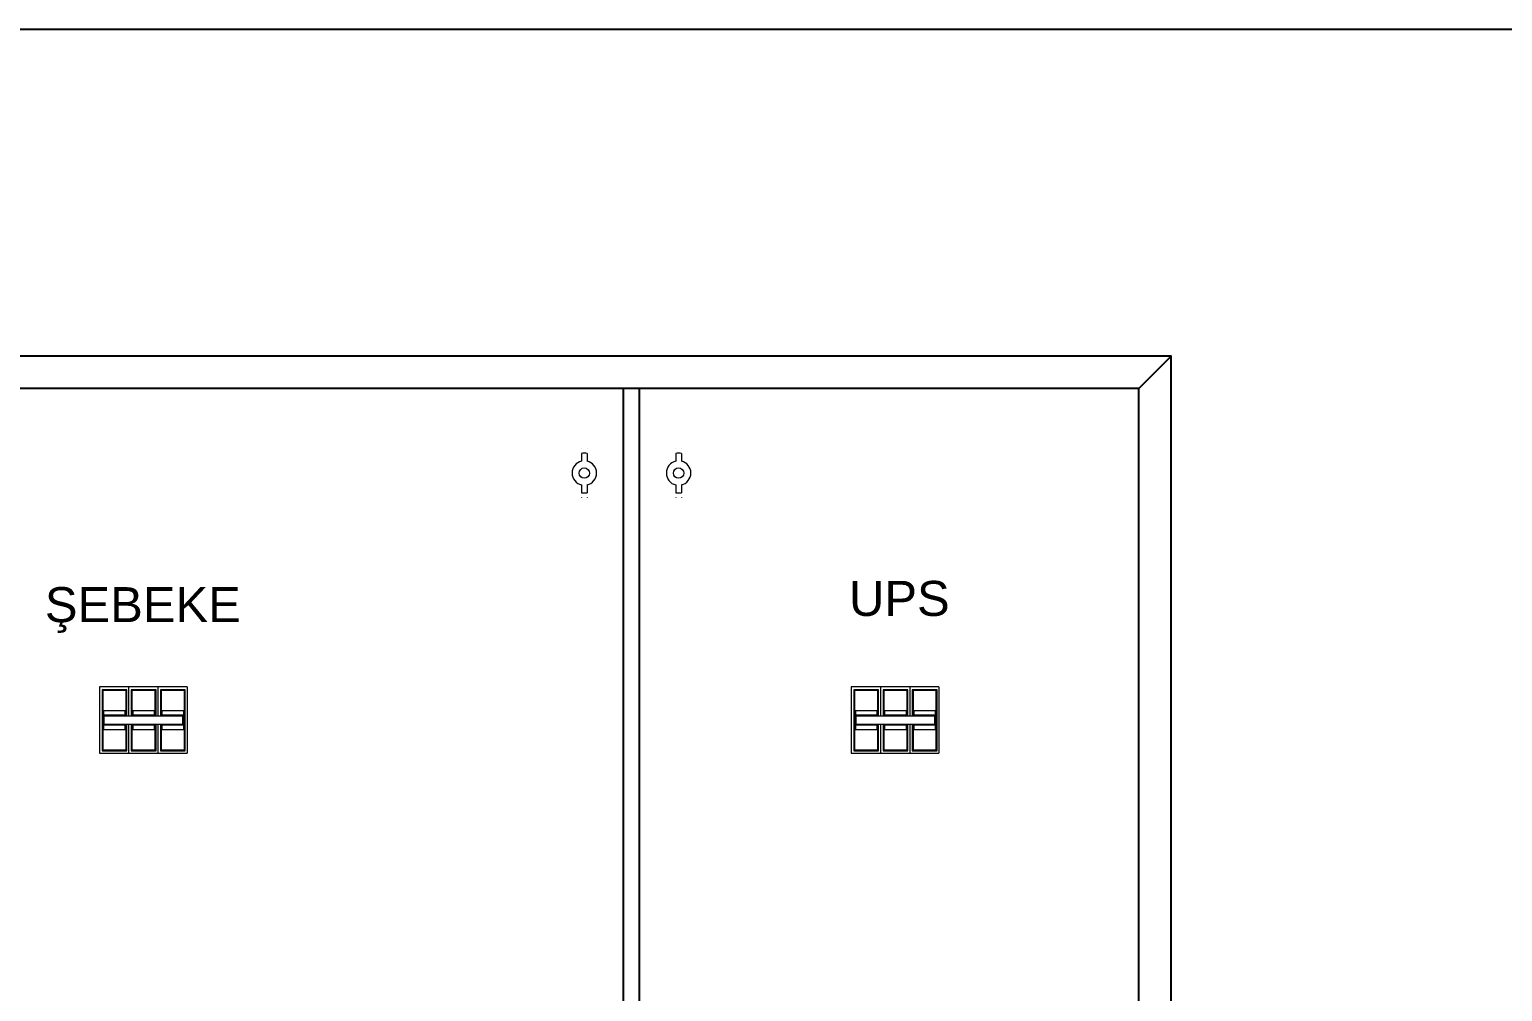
# Model space of a CAD drawing. Header units: millimetres. Extents: x 2046 to 14753, y 2361 to 29276.
# Drawn here: x 10163.2 to 10254, y 4264.4 to 4323.7 of the extents above; entities that cross this region are included whole.
import ezdxf

# ---------------------------------------------------------------- set-up
doc = ezdxf.new("R2010")
doc.units = ezdxf.units.MM
doc.layers.add('MYKOLON', color=3, linetype='Continuous')
doc.layers.add('MYKUVVET', color=1, linetype='Continuous')
doc.styles.add('MY5', font='arial.ttf')

msp = doc.modelspace()

# ---------------------------------------------------------------- linework, layer by layer
at = {"color": 7, "lineweight": 9}
for p, q in [((10197.27, 4297.84), (10197.27, 4297.83)), ((10197.27, 4297.552), (10197.27, 4297.076)), ((10197.616, 4297.84), (10197.616, 4297.83)), ((10197.616, 4297.552), (10197.616, 4297.076)), ((10203.08, 4297.84), (10203.08, 4297.83)), ((10203.08, 4297.552), (10203.08, 4297.076)), ((10203.426, 4297.84), (10203.426, 4297.83)), ((10203.426, 4297.552), (10203.426, 4297.076)), ((10197.27, 4295.605), (10197.27, 4295.128)), ((10197.27, 4294.85), (10197.27, 4294.84)), ((10197.616, 4295.605), (10197.616, 4295.128)), ((10197.616, 4294.85), (10197.616, 4294.84)), ((10203.08, 4295.605), (10203.08, 4295.128)), ((10203.08, 4294.85), (10203.08, 4294.84)), ((10203.426, 4295.605), (10203.426, 4295.128)), ((10203.426, 4294.85), (10203.426, 4294.84))]:
    msp.add_line(p, q, dxfattribs=at)
at = {"color": 8, "lineweight": 9}
for p, q in [((10167.56, 4283.155), (10167.56, 4279.064)), ((10169.36, 4283.155), (10167.56, 4283.155)), ((10167.56, 4283.155), (10167.56, 4279.064)), ((10169.36, 4283.155), (10169.36, 4281.371)), ((10171.16, 4283.155), (10169.36, 4283.155)), ((10169.36, 4283.155), (10169.36, 4281.371)), ((10169.36, 4283.155), (10169.36, 4281.371)), ((10171.16, 4283.155), (10171.16, 4281.371)), ((10172.96, 4283.155), (10171.16, 4283.155)), ((10171.16, 4283.155), (10171.16, 4281.371)), ((10171.16, 4283.155), (10171.16, 4281.371)), ((10172.96, 4283.155), (10172.96, 4279.064)), ((10213.893, 4283.155), (10213.893, 4279.064)), ((10215.693, 4283.155), (10213.893, 4283.155)), ((10213.893, 4283.155), (10213.893, 4279.064)), ((10215.693, 4283.155), (10215.693, 4281.371)), ((10217.493, 4283.155), (10215.693, 4283.155)), ((10215.693, 4283.155), (10215.693, 4281.371)), ((10215.693, 4283.155), (10215.693, 4281.371)), ((10217.493, 4283.155), (10217.493, 4281.371)), ((10219.293, 4283.155), (10217.493, 4283.155)), ((10217.493, 4283.155), (10217.493, 4281.371)), ((10217.493, 4283.155), (10217.493, 4281.371)), ((10219.293, 4283.155), (10219.293, 4279.064)), ((10169.36, 4280.839), (10169.36, 4279.064)), ((10169.36, 4280.839), (10169.36, 4279.064)), ((10169.36, 4280.839), (10169.36, 4279.064)), ((10171.16, 4280.839), (10171.16, 4279.064)), ((10171.16, 4280.839), (10171.16, 4279.064)), ((10171.16, 4280.839), (10171.16, 4279.064)), ((10215.693, 4280.839), (10215.693, 4279.064)), ((10215.693, 4280.839), (10215.693, 4279.064)), ((10215.693, 4280.839), (10215.693, 4279.064)), ((10217.493, 4280.839), (10217.493, 4279.064)), ((10217.493, 4280.839), (10217.493, 4279.064)), ((10217.493, 4280.839), (10217.493, 4279.064)), ((10167.56, 4279.064), (10169.36, 4279.064)), ((10169.36, 4279.064), (10171.16, 4279.064)), ((10171.16, 4279.064), (10172.96, 4279.064)), ((10213.893, 4279.064), (10215.693, 4279.064)), ((10215.693, 4279.064), (10217.493, 4279.064)), ((10217.493, 4279.064), (10219.293, 4279.064))]:
    msp.add_line(p, q, dxfattribs=at)
at = {"color": 30, "lineweight": 9}
for p, q in [((10167.723, 4282.982), (10167.723, 4279.218)), ((10169.248, 4282.982), (10167.723, 4282.982)), ((10169.248, 4281.371), (10169.248, 4282.982)), ((10169.523, 4282.982), (10169.523, 4281.371)), ((10171.048, 4282.982), (10169.523, 4282.982)), ((10171.048, 4281.371), (10171.048, 4282.982)), ((10171.323, 4282.982), (10171.323, 4281.371)), ((10172.848, 4282.982), (10171.323, 4282.982)), ((10172.848, 4279.218), (10172.848, 4282.982)), ((10214.056, 4282.982), (10214.056, 4279.218)), ((10215.581, 4282.982), (10214.056, 4282.982)), ((10215.581, 4281.371), (10215.581, 4282.982)), ((10215.856, 4282.982), (10215.856, 4281.371)), ((10217.381, 4282.982), (10215.856, 4282.982)), ((10217.381, 4281.371), (10217.381, 4282.982)), ((10217.656, 4282.982), (10217.656, 4281.371)), ((10219.181, 4282.982), (10217.656, 4282.982)), ((10219.181, 4279.218), (10219.181, 4282.982)), ((10167.768, 4282.936), (10167.768, 4279.263)), ((10169.202, 4282.936), (10167.768, 4282.936)), ((10169.202, 4281.371), (10169.202, 4282.936)), ((10169.568, 4282.936), (10169.568, 4281.371)), ((10171.002, 4282.936), (10169.568, 4282.936)), ((10171.002, 4281.371), (10171.002, 4282.936)), ((10171.368, 4282.936), (10171.368, 4281.371)), ((10172.802, 4282.936), (10171.368, 4282.936)), ((10172.802, 4279.263), (10172.802, 4282.936)), ((10214.101, 4282.936), (10214.101, 4279.263)), ((10215.535, 4282.936), (10214.101, 4282.936)), ((10215.535, 4281.371), (10215.535, 4282.936)), ((10215.901, 4282.936), (10215.901, 4281.371)), ((10217.335, 4282.936), (10215.901, 4282.936)), ((10217.335, 4281.371), (10217.335, 4282.936)), ((10217.701, 4282.936), (10217.701, 4281.371)), ((10219.135, 4282.936), (10217.701, 4282.936)), ((10219.135, 4279.263), (10219.135, 4282.936)), ((10167.814, 4281.678), (10167.814, 4280.532)), ((10169.157, 4281.678), (10167.814, 4281.678)), ((10169.157, 4281.417), (10167.814, 4281.417)), ((10167.859, 4281.371), (10167.814, 4281.417)), ((10169.111, 4281.371), (10167.859, 4281.371)), ((10167.859, 4280.839), (10167.859, 4281.371)), ((10169.111, 4281.371), (10169.157, 4281.417)), ((10169.157, 4281.371), (10169.157, 4281.678)), ((10170.957, 4281.678), (10169.614, 4281.678)), ((10169.614, 4281.678), (10169.614, 4281.371)), ((10170.957, 4281.417), (10169.614, 4281.417)), ((10169.659, 4281.371), (10169.614, 4281.417)), ((10170.911, 4281.371), (10169.659, 4281.371)), ((10170.911, 4281.371), (10170.957, 4281.417)), ((10170.957, 4281.371), (10170.957, 4281.678)), ((10171.414, 4281.678), (10171.414, 4281.371)), ((10172.757, 4281.678), (10171.414, 4281.678)), ((10172.757, 4281.417), (10171.414, 4281.417)), ((10171.459, 4281.371), (10171.414, 4281.417)), ((10172.711, 4281.371), (10171.459, 4281.371)), ((10172.711, 4281.371), (10172.757, 4281.417)), ((10172.711, 4280.839), (10172.711, 4281.371)), ((10172.757, 4280.532), (10172.757, 4281.678)), ((10214.147, 4281.678), (10214.147, 4280.532)), ((10215.49, 4281.678), (10214.147, 4281.678)), ((10215.49, 4281.417), (10214.147, 4281.417)), ((10214.192, 4281.371), (10214.147, 4281.417)), ((10215.444, 4281.371), (10214.192, 4281.371)), ((10214.192, 4280.839), (10214.192, 4281.371)), ((10215.444, 4281.371), (10215.49, 4281.417)), ((10215.49, 4281.371), (10215.49, 4281.678)), ((10217.29, 4281.678), (10215.947, 4281.678)), ((10215.947, 4281.678), (10215.947, 4281.371)), ((10217.29, 4281.417), (10215.947, 4281.417)), ((10215.992, 4281.371), (10215.947, 4281.417)), ((10217.244, 4281.371), (10215.992, 4281.371)), ((10217.244, 4281.371), (10217.29, 4281.417)), ((10217.29, 4281.371), (10217.29, 4281.678)), ((10217.747, 4281.678), (10217.747, 4281.371)), ((10219.09, 4281.678), (10217.747, 4281.678)), ((10219.09, 4281.417), (10217.747, 4281.417)), ((10217.792, 4281.371), (10217.747, 4281.417)), ((10219.044, 4281.371), (10217.792, 4281.371)), ((10219.044, 4281.371), (10219.09, 4281.417)), ((10219.044, 4280.839), (10219.044, 4281.371)), ((10219.09, 4280.532), (10219.09, 4281.678)), ((10167.859, 4280.839), (10167.814, 4280.794)), ((10169.157, 4280.794), (10167.814, 4280.794)), ((10167.814, 4280.532), (10169.157, 4280.532)), ((10169.111, 4280.839), (10167.859, 4280.839)), ((10169.111, 4280.839), (10169.157, 4280.794)), ((10169.157, 4280.532), (10169.157, 4280.839)), ((10169.202, 4279.263), (10169.202, 4280.839)), ((10169.248, 4279.218), (10169.248, 4280.839)), ((10169.523, 4280.839), (10169.523, 4279.218)), ((10169.568, 4280.839), (10169.568, 4279.263)), ((10169.659, 4280.839), (10169.614, 4280.794)), ((10169.614, 4280.839), (10169.614, 4280.532)), ((10170.957, 4280.794), (10169.614, 4280.794)), ((10169.614, 4280.532), (10170.957, 4280.532)), ((10170.911, 4280.839), (10169.659, 4280.839)), ((10170.911, 4280.839), (10170.957, 4280.794)), ((10170.957, 4280.532), (10170.957, 4280.839)), ((10171.002, 4279.263), (10171.002, 4280.839)), ((10171.048, 4279.218), (10171.048, 4280.839)), ((10171.323, 4280.839), (10171.323, 4279.218)), ((10171.368, 4280.839), (10171.368, 4279.263)), ((10171.459, 4280.839), (10171.414, 4280.794)), ((10171.414, 4280.839), (10171.414, 4280.532)), ((10172.757, 4280.794), (10171.414, 4280.794)), ((10171.414, 4280.532), (10172.757, 4280.532)), ((10172.711, 4280.839), (10171.459, 4280.839)), ((10172.711, 4280.839), (10172.757, 4280.794)), ((10214.192, 4280.839), (10214.147, 4280.794)), ((10215.49, 4280.794), (10214.147, 4280.794)), ((10214.147, 4280.532), (10215.49, 4280.532)), ((10215.444, 4280.839), (10214.192, 4280.839)), ((10215.444, 4280.839), (10215.49, 4280.794)), ((10215.49, 4280.532), (10215.49, 4280.839)), ((10215.535, 4279.263), (10215.535, 4280.839)), ((10215.581, 4279.218), (10215.581, 4280.839)), ((10215.856, 4280.839), (10215.856, 4279.218)), ((10215.901, 4280.839), (10215.901, 4279.263)), ((10215.992, 4280.839), (10215.947, 4280.794)), ((10215.947, 4280.839), (10215.947, 4280.532)), ((10217.29, 4280.794), (10215.947, 4280.794)), ((10215.947, 4280.532), (10217.29, 4280.532)), ((10217.244, 4280.839), (10215.992, 4280.839)), ((10217.244, 4280.839), (10217.29, 4280.794)), ((10217.29, 4280.532), (10217.29, 4280.839)), ((10217.335, 4279.263), (10217.335, 4280.839)), ((10217.381, 4279.218), (10217.381, 4280.839)), ((10217.656, 4280.839), (10217.656, 4279.218)), ((10217.701, 4280.839), (10217.701, 4279.263)), ((10217.792, 4280.839), (10217.747, 4280.794)), ((10217.747, 4280.839), (10217.747, 4280.532)), ((10219.09, 4280.794), (10217.747, 4280.794)), ((10217.747, 4280.532), (10219.09, 4280.532)), ((10219.044, 4280.839), (10217.792, 4280.839)), ((10219.044, 4280.839), (10219.09, 4280.794)), ((10167.723, 4279.218), (10169.248, 4279.218)), ((10167.768, 4279.263), (10169.202, 4279.263)), ((10169.523, 4279.218), (10171.048, 4279.218)), ((10169.568, 4279.263), (10171.002, 4279.263)), ((10171.323, 4279.218), (10172.848, 4279.218)), ((10171.368, 4279.263), (10172.802, 4279.263)), ((10214.056, 4279.218), (10215.581, 4279.218)), ((10214.101, 4279.263), (10215.535, 4279.263)), ((10215.856, 4279.218), (10217.381, 4279.218)), ((10215.901, 4279.263), (10217.335, 4279.263)), ((10217.656, 4279.218), (10219.181, 4279.218)), ((10217.701, 4279.263), (10219.135, 4279.263))]:
    msp.add_line(p, q, dxfattribs=at)
msp.add_lwpolyline([(10449.544, 4145.513), (10449.544, 4323.695), (9976.789, 4323.695), (9976.789, 4145.513)])
for points in [[(10167.859, 4281.371), (10172.711, 4281.371), (10172.711, 4280.839), (10167.859, 4280.839)], [(10214.192, 4281.371), (10219.044, 4281.371), (10219.044, 4280.839), (10214.192, 4280.839)]]:
    msp.add_lwpolyline(points, close=True, dxfattribs=at)
at = {"color": 7, "lineweight": 9}
for centre in [(10197.443, 4296.34), (10203.253, 4296.34)]:
    msp.add_circle(centre, 0.318, dxfattribs=at)
for centre, radius, start, end in [((10197.443, 4296.34), 1.224, 81.87962, 98.12038), ((10203.253, 4296.34), 1.224, 81.87962, 98.12038), ((10197.443, 4296.34), 0.755, 103.23504, 256.76496), ((10197.443, 4296.34), 0.755, 283.23504, 76.76496), ((10203.253, 4296.34), 0.755, 103.23504, 256.76496), ((10203.253, 4296.34), 0.755, 283.23504, 76.76496), ((10197.443, 4296.34), 1.224, 261.87962, 278.12038), ((10203.253, 4296.34), 1.224, 261.87962, 278.12038)]:
    msp.add_arc(centre, radius, start, end, dxfattribs=at)
at = {"layer": 'MYKUVVET', "color": 8}
for p, q in [((10233.611, 4303.558), (10231.611, 4301.558)), ((10199.848, 4205.558), (10199.848, 4301.558)), ((10200.848, 4205.558), (10200.848, 4301.558))]:
    msp.add_line(p, q, dxfattribs=at)
for points in [[(10143.611, 4203.558), (10233.611, 4203.558), (10233.611, 4303.558), (10143.611, 4303.558)], [(10145.611, 4205.558), (10231.611, 4205.558), (10231.611, 4301.558), (10145.611, 4301.558)]]:
    msp.add_lwpolyline(points, close=True, dxfattribs=at)

# ---------------------------------------------------------------- texts
at = {"layer": 'MYKOLON', "style": 'MY5'}
for s, p in [('ŞEBEKE', (10164.2, 4287.146)), ('UPS', (10213.754, 4287.53))]:
    msp.add_text(s, height=2.16, dxfattribs=at).set_placement(p)

doc.saveas('drawing.dxf')
